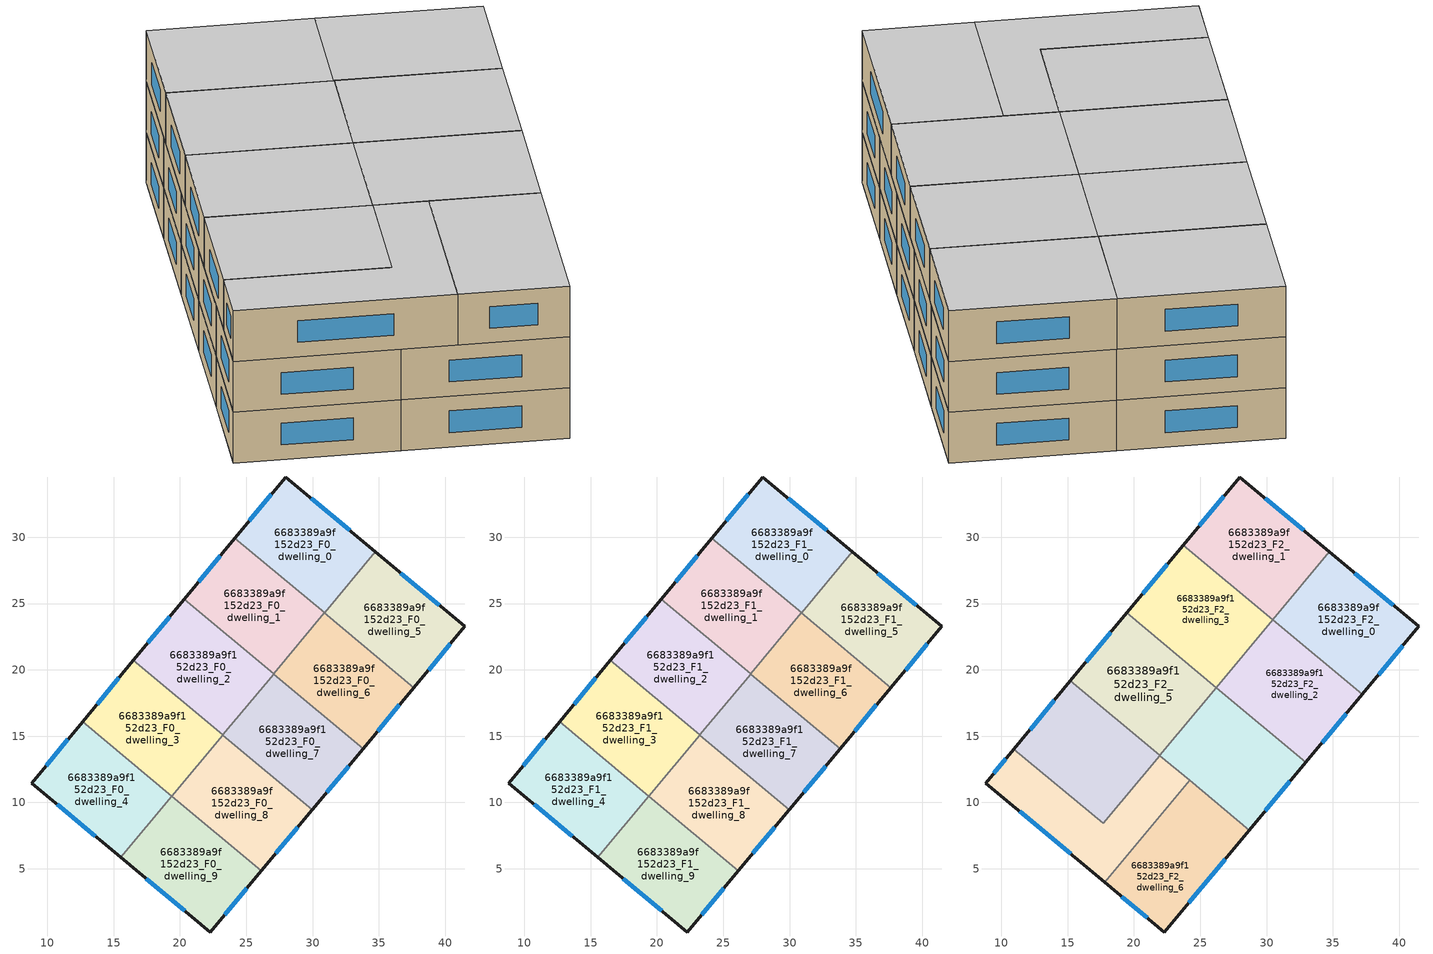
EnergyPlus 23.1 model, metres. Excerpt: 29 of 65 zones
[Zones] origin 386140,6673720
6683389a9f152d23_F0_dwelling_0
 floor ground (EU_floor_Construction): 34.73,28.9 30.91,24.3 24.15,29.93 27.97,34.54 z0
 wall outside (EU_wall_Construction): 34.73,28.9 27.97,34.54 24.15,29.93 z0:3
 wall to 6683389a9f152d23_F0_dwelling_1 (EU_wall_Construction): 24.15,29.93 30.91,24.3 z0:3
 wall to 6683389a9f152d23_F0_dwelling_5 (EU_wall_Construction): 30.91,24.3 34.73,28.9 z0:3
 window (EU_Window_Construction): 26.88,33.23 25.24,31.25 / 32.8,30.51 29.91,32.93 z0.86:2.14
6683389a9f152d23_F0_dwelling_1
 floor ground (EU_floor_Construction): 30.91,24.3 27.07,19.7 20.32,25.32 24.15,29.93 z0
 wall outside (EU_wall_Construction): 24.15,29.93 20.32,25.32 z0:3
 wall to 6683389a9f152d23_F0_dwelling_2 (EU_wall_Construction): 20.32,25.32 27.07,19.7 z0:3
 wall to 6683389a9f152d23_F0_dwelling_6 (EU_wall_Construction): 27.07,19.7 30.89,24.29 z0:3
 wall to 6683389a9f152d23_F0_dwelling_5 (EU_wall_Construction): 30.9,24.29 30.91,24.3 z0:3
 window (EU_Window_Construction): 23.05,28.62 21.41,26.64 z0.86:2.14
6683389a9f152d23_F0_dwelling_2
 floor ground (EU_floor_Construction): 27.07,19.7 23.23,15.09 16.49,20.71 20.32,25.32 z0
 wall outside (EU_wall_Construction): 20.32,25.32 16.49,20.71 z0:3
 wall to 6683389a9f152d23_F0_dwelling_3 (EU_wall_Construction): 16.49,20.71 23.23,15.09 z0:3
 wall to 6683389a9f152d23_F0_dwelling_7 (EU_wall_Construction): 23.23,15.09 27.06,19.68 z0:3
 wall to 6683389a9f152d23_F0_dwelling_6 (EU_wall_Construction): 27.06,19.68 27.07,19.7 z0:3
 window (EU_Window_Construction): 19.23,24.01 17.58,22.03 z0.86:2.14
6683389a9f152d23_F0_dwelling_3
 floor ground (EU_floor_Construction): 23.23,15.09 19.39,10.48 12.65,16.09 16.49,20.71 z0
 wall outside (EU_wall_Construction): 16.49,20.71 12.65,16.09 z0:3
 wall to 6683389a9f152d23_F0_dwelling_4 (EU_wall_Construction): 12.65,16.09 19.39,10.48 z0:3
 wall to 6683389a9f152d23_F0_dwelling_8 (EU_wall_Construction): 19.39,10.48 23.22,15.07 z0:3
 wall to 6683389a9f152d23_F0_dwelling_7 (EU_wall_Construction): 23.22,15.07 23.23,15.09 z0:3
 window (EU_Window_Construction): 15.39,19.39 13.75,17.41 z0.86:2.14
6683389a9f152d23_F0_dwelling_4
 floor ground (EU_floor_Construction): 19.39,10.48 15.54,5.86 8.82,11.47 12.65,16.09 z0
 wall outside (EU_wall_Construction): 12.65,16.09 8.82,11.47 15.54,5.86 z0:3
 wall to 6683389a9f152d23_F0_dwelling_9 (EU_wall_Construction): 15.54,5.86 19.38,10.47 z0:3
 wall to 6683389a9f152d23_F0_dwelling_8 (EU_wall_Construction): 19.38,10.47 19.39,10.48 z0:3
 window (EU_Window_Construction): 10.74,9.87 13.62,7.46 / 11.56,14.77 9.91,12.79 z0.86:2.14
6683389a9f152d23_F0_dwelling_5
 floor ground (EU_floor_Construction): 41.48,23.28 37.65,18.67 30.9,24.29 34.73,28.9 z0
 wall outside (EU_wall_Construction): 37.65,18.67 41.48,23.28 34.73,28.9 z0:3
 wall to 6683389a9f152d23_F0_dwelling_6 (EU_wall_Construction): 30.9,24.29 37.65,18.67 z0:3
 window (EU_Window_Construction): 39.55,24.88 36.66,27.3 / 38.74,19.99 40.38,21.96 z0.86:2.14
6683389a9f152d23_F0_dwelling_6
 floor ground (EU_floor_Construction): 37.65,18.67 33.81,14.06 27.06,19.68 30.9,24.29 z0
 wall outside (EU_wall_Construction): 33.81,14.06 37.65,18.67 z0:3
 wall to 6683389a9f152d23_F0_dwelling_7 (EU_wall_Construction): 27.06,19.68 33.81,14.06 z0:3
 window (EU_Window_Construction): 34.9,15.38 36.55,17.35 z0.86:2.14
6683389a9f152d23_F0_dwelling_7
 floor ground (EU_floor_Construction): 33.81,14.06 29.97,9.45 23.22,15.07 27.06,19.68 z0
 wall outside (EU_wall_Construction): 29.97,9.45 33.81,14.06 z0:3
 wall to 6683389a9f152d23_F0_dwelling_8 (EU_wall_Construction): 23.22,15.07 29.97,9.45 z0:3
 window (EU_Window_Construction): 31.07,10.77 32.71,12.75 z0.86:2.14
6683389a9f152d23_F0_dwelling_8
 floor ground (EU_floor_Construction): 29.97,9.45 26.13,4.84 19.38,10.47 23.22,15.07 z0
 wall outside (EU_wall_Construction): 26.13,4.84 29.97,9.45 z0:3
 wall to 6683389a9f152d23_F0_dwelling_9 (EU_wall_Construction): 19.38,10.47 26.13,4.84 z0:3
 window (EU_Window_Construction): 27.23,6.16 28.87,8.14 z0.86:2.14
6683389a9f152d23_F0_dwelling_9
 floor ground (EU_floor_Construction): 26.13,4.84 22.29,0.24 15.54,5.86 19.38,10.47 z0
 wall outside (EU_wall_Construction): 15.54,5.86 22.29,0.24 26.13,4.84 z0:3
 window (EU_Window_Construction): 23.39,1.55 25.04,3.53 / 17.47,4.25 20.36,1.84 z0.86:2.14
6683389a9f152d23_F1_dwelling_0
 floor to 6683389a9f152d23_F0_dwelling_0 (EU_floor_Construction): 34.73,28.9 30.91,24.3 24.15,29.93 27.97,34.54 z3
 wall outside (EU_wall_Construction): 34.73,28.9 27.97,34.54 24.15,29.93 z3:6
 wall to 6683389a9f152d23_F1_dwelling_1 (EU_wall_Construction): 24.15,29.93 30.91,24.3 z3:6
 wall to 6683389a9f152d23_F1_dwelling_5 (EU_wall_Construction): 30.91,24.3 34.73,28.9 z3:6
 window (EU_Window_Construction): 26.88,33.23 25.24,31.25 / 32.8,30.51 29.91,32.93 z3.86:5.14
6683389a9f152d23_F1_dwelling_1
 floor to 6683389a9f152d23_F0_dwelling_1 (EU_floor_Construction): 30.91,24.3 27.07,19.7 20.32,25.32 24.15,29.93 z3
 wall outside (EU_wall_Construction): 24.15,29.93 20.32,25.32 z3:6
 wall to 6683389a9f152d23_F1_dwelling_2 (EU_wall_Construction): 20.32,25.32 27.07,19.7 z3:6
 wall to 6683389a9f152d23_F1_dwelling_6 (EU_wall_Construction): 27.07,19.7 30.89,24.29 z3:6
 wall to 6683389a9f152d23_F1_dwelling_5 (EU_wall_Construction): 30.9,24.29 30.91,24.3 z3:6
 window (EU_Window_Construction): 23.05,28.62 21.41,26.64 z3.86:5.14
 roof outside (EU_roof_Construction): 27.07,19.7 30.91,24.3 30.9,24.31 30.47,23.79 z6
6683389a9f152d23_F1_dwelling_2
 floor to 6683389a9f152d23_F0_dwelling_2 (EU_floor_Construction): 27.07,19.7 23.23,15.09 16.49,20.71 20.32,25.32 z3
 wall outside (EU_wall_Construction): 20.32,25.32 16.49,20.71 z3:6
 wall to 6683389a9f152d23_F1_dwelling_3 (EU_wall_Construction): 16.49,20.71 23.23,15.09 z3:6
 wall to 6683389a9f152d23_F1_dwelling_7 (EU_wall_Construction): 23.23,15.09 27.06,19.68 z3:6
 wall to 6683389a9f152d23_F1_dwelling_6 (EU_wall_Construction): 27.06,19.68 27.07,19.7 z3:6
 window (EU_Window_Construction): 19.23,24.01 17.58,22.03 z3.86:5.14
 ceiling adiabatic (EU_roof_Construction): 23.23,15.09 26.21,18.67 19.46,24.29 16.49,20.71 z6
6683389a9f152d23_F1_dwelling_3
 floor to 6683389a9f152d23_F0_dwelling_3 (EU_floor_Construction): 23.23,15.09 19.39,10.48 12.65,16.09 16.49,20.71 z3
 wall outside (EU_wall_Construction): 16.49,20.71 12.65,16.09 z3:6
 wall to 6683389a9f152d23_F1_dwelling_4 (EU_wall_Construction): 12.65,16.09 19.39,10.48 z3:6
 wall to 6683389a9f152d23_F1_dwelling_8 (EU_wall_Construction): 19.39,10.48 23.22,15.07 z3:6
 wall to 6683389a9f152d23_F1_dwelling_7 (EU_wall_Construction): 23.22,15.07 23.23,15.09 z3:6
 window (EU_Window_Construction): 15.39,19.39 13.75,17.41 z3.86:5.14
 ceiling adiabatic (EU_roof_Construction): 21.95,13.55 23.23,15.09 16.49,20.71 15.2,19.16 z6
6683389a9f152d23_F1_dwelling_4
 floor to 6683389a9f152d23_F0_dwelling_4 (EU_floor_Construction): 19.39,10.48 15.54,5.86 8.82,11.47 12.65,16.09 z3
 wall outside (EU_wall_Construction): 12.65,16.09 8.82,11.47 15.54,5.86 z3:6
 wall to 6683389a9f152d23_F1_dwelling_9 (EU_wall_Construction): 15.54,5.86 19.38,10.47 z3:6
 wall to 6683389a9f152d23_F1_dwelling_8 (EU_wall_Construction): 19.38,10.47 19.39,10.48 z3:6
 window (EU_Window_Construction): 10.74,9.87 13.62,7.46 / 11.56,14.77 9.91,12.79 z3.86:5.14
6683389a9f152d23_F1_dwelling_5
 floor to 6683389a9f152d23_F0_dwelling_5 (EU_floor_Construction): 41.48,23.28 37.65,18.67 30.9,24.29 34.73,28.9 z3
 wall outside (EU_wall_Construction): 37.65,18.67 41.48,23.28 34.73,28.9 z3:6
 wall to 6683389a9f152d23_F1_dwelling_6 (EU_wall_Construction): 30.9,24.29 37.65,18.67 z3:6
 window (EU_Window_Construction): 39.55,24.88 36.66,27.3 / 38.74,19.99 40.38,21.96 z3.86:5.14
6683389a9f152d23_F1_dwelling_6
 floor to 6683389a9f152d23_F0_dwelling_6 (EU_floor_Construction): 37.65,18.67 33.81,14.06 27.06,19.68 30.9,24.29 z3
 wall outside (EU_wall_Construction): 33.81,14.06 37.65,18.67 z3:6
 wall to 6683389a9f152d23_F1_dwelling_7 (EU_wall_Construction): 27.06,19.68 33.81,14.06 z3:6
 window (EU_Window_Construction): 34.9,15.38 36.55,17.35 z3.86:5.14
6683389a9f152d23_F1_dwelling_7
 floor to 6683389a9f152d23_F0_dwelling_7 (EU_floor_Construction): 33.81,14.06 29.97,9.45 23.22,15.07 27.06,19.68 z3
 wall outside (EU_wall_Construction): 29.97,9.45 33.81,14.06 z3:6
 wall to 6683389a9f152d23_F1_dwelling_8 (EU_wall_Construction): 23.22,15.07 29.97,9.45 z3:6
 window (EU_Window_Construction): 31.07,10.77 32.71,12.75 z3.86:5.14
6683389a9f152d23_F1_dwelling_8
 floor to 6683389a9f152d23_F0_dwelling_8 (EU_floor_Construction): 29.97,9.45 26.13,4.84 19.38,10.47 23.22,15.07 z3
 wall outside (EU_wall_Construction): 26.13,4.84 29.97,9.45 z3:6
 wall to 6683389a9f152d23_F1_dwelling_9 (EU_wall_Construction): 19.38,10.47 26.13,4.84 z3:6
 window (EU_Window_Construction): 27.23,6.16 28.87,8.14 z3.86:5.14
 ceiling adiabatic (EU_roof_Construction): 26.13,4.84 28.7,7.93 21.95,13.54 19.38,10.46 z6; 21.95,13.54 23.22,15.07 19.38,10.47 z6
6683389a9f152d23_F1_dwelling_9
 floor to 6683389a9f152d23_F0_dwelling_9 (EU_floor_Construction): 26.13,4.84 22.29,0.24 15.54,5.86 19.38,10.47 z3
 wall outside (EU_wall_Construction): 15.54,5.86 22.29,0.24 26.13,4.84 z3:6
 window (EU_Window_Construction): 23.39,1.55 25.04,3.53 / 17.47,4.25 20.36,1.84 z3.86:5.14
6683389a9f152d23_F2_dwelling_0
 floor to 6683389a9f152d23_F1_dwelling_5 (EU_floor_Construction): 41.48,23.28 37.64,18.67 30.9,24.29 34.73,28.9 z6
 floor to 6683389a9f152d23_F1_dwelling_0 (EU_floor_Construction): 34.73,28.9 30.91,24.3 30.9,24.31 34.72,28.91 z6
 floor to 6683389a9f152d23_F1_dwelling_6 (EU_floor_Construction): 37.64,18.67 37.22,18.17 30.47,23.79 30.9,24.29 z6
 wall outside (EU_wall_Construction): 37.22,18.17 41.48,23.28 34.72,28.91 z6:9
 wall to 6683389a9f152d23_F2_dwelling_1 (EU_wall_Construction): 34.72,28.91 30.47,23.79 z6:9
 wall to 6683389a9f152d23_F2_dwelling_2 (EU_wall_Construction): 30.47,23.79 37.22,18.17 z6:9
 window (EU_Window_Construction): 39.55,24.89 36.65,27.3 / 38.44,19.63 40.26,21.82 z6.86:8.14
 ceiling to 6683389a9f152d23_F3_dwelling_0 (EU_floor_Construction): 37.22,18.17 41.48,23.28 34.72,28.91 30.47,23.79 z9
6683389a9f152d23_F2_dwelling_1
 floor to 6683389a9f152d23_F1_dwelling_0 (EU_floor_Construction): 34.72,28.91 30.9,24.31 24.15,29.93 27.97,34.54 z6
 floor to 6683389a9f152d23_F1_dwelling_1 (EU_floor_Construction): 30.9,24.31 30.47,23.79 23.72,29.41 24.15,29.93 z6
 wall outside (EU_wall_Construction): 34.72,28.91 27.97,34.54 23.72,29.41 z6:9
 wall to 6683389a9f152d23_F2_dwelling_3 (EU_wall_Construction): 23.72,29.41 30.47,23.79 z6:9
 window (EU_Window_Construction): 26.76,33.08 24.93,30.88 / 32.8,30.52 29.9,32.93 z6.86:8.14
 ceiling to 6683389a9f152d23_F3_dwelling_1 (EU_floor_Construction): 30.47,23.79 34.72,28.91 27.97,34.54 23.72,29.41 z9
6683389a9f152d23_F2_dwelling_2
 floor to 6683389a9f152d23_F1_dwelling_6 (EU_floor_Construction): 37.22,18.17 33.81,14.06 27.06,19.68 30.47,23.79 z6
 floor to 6683389a9f152d23_F1_dwelling_7 (EU_floor_Construction): 33.81,14.06 32.96,13.05 26.21,18.67 27.06,19.68 z6
 wall outside (EU_wall_Construction): 32.96,13.05 37.22,18.17 z6:9
 wall to 6683389a9f152d23_F2_dwelling_3 (EU_wall_Construction): 30.47,23.79 26.21,18.67 z6:9
 wall to 6683389a9f152d23_F2_dwelling_4 (EU_wall_Construction): 26.21,18.67 32.96,13.05 z6:9
 window (EU_Window_Construction): 34.18,14.51 36.01,16.7 z6.86:8.14
 ceiling to 6683389a9f152d23_F3_dwelling_2 (EU_floor_Construction): 32.96,13.05 37.22,18.17 30.47,23.79 26.21,18.67 z9
6683389a9f152d23_F2_dwelling_3
 floor to 6683389a9f152d23_F1_dwelling_1 (EU_floor_Construction): 30.47,23.79 27.07,19.7 20.32,25.32 23.72,29.41 z6
 floor to 6683389a9f152d23_F1_dwelling_2 (EU_floor_Construction): 27.07,19.7 26.21,18.67 19.46,24.29 20.32,25.32 z6
 wall outside (EU_wall_Construction): 23.72,29.41 19.46,24.29 z6:9
 wall to 6683389a9f152d23_F2_dwelling_5 (EU_wall_Construction): 19.46,24.29 26.21,18.67 z6:9
 window (EU_Window_Construction): 22.5,27.95 20.68,25.75 z6.86:8.14
 ceiling to 6683389a9f152d23_F3_dwelling_3 (EU_floor_Construction): 26.21,18.67 30.47,23.79 23.72,29.41 19.46,24.29 z9
6683389a9f152d23_F2_dwelling_4
 floor to 6683389a9f152d23_F1_dwelling_7 (EU_floor_Construction): 32.96,13.05 29.97,9.45 23.22,15.07 26.21,18.67 z6
 floor to 6683389a9f152d23_F1_dwelling_8 (EU_floor_Construction): 29.97,9.45 28.7,7.93 21.95,13.54 23.22,15.07 z6
 wall outside (EU_wall_Construction): 28.7,7.92 32.96,13.05 z6:9
 wall to 6683389a9f152d23_F2_dwelling_5 (EU_wall_Construction): 26.21,18.67 21.95,13.54 z6:9
 wall to 6683389a9f152d23_F2_dwelling_6 (EU_wall_Construction): 24.2,11.67 28.7,7.92 z6:9
 wall to 6683389a9f152d23_F2_dwelling_8 (EU_wall_Construction): 21.95,13.54 24.2,11.67 z6:9
 window (EU_Window_Construction): 29.92,9.39 31.74,11.58 z6.86:8.14
 ceiling to 6683389a9f152d23_F3_dwelling_4 (EU_floor_Construction): 28.7,7.92 32.96,13.05 26.21,18.67 21.95,13.54 z9
6683389a9f152d23_F2_dwelling_5
 floor adiabatic (EU_floor_Construction): 26.21,18.67 21.95,13.54 15.2,19.16 19.46,24.29 z6
 wall outside (EU_wall_Construction): 19.46,24.29 15.2,19.16 z6:9
 wall to 6683389a9f152d23_F2_dwelling_7 (EU_wall_Construction): 15.2,19.16 21.95,13.54 z6:9
 window (EU_Window_Construction): 18.24,22.82 16.42,20.63 z6.86:8.14
 ceiling to 6683389a9f152d23_F3_dwelling_5 (EU_floor_Construction): 21.95,13.54 26.21,18.67 19.46,24.29 15.2,19.16 z9
6683389a9f152d23_F2_dwelling_6
 floor to 6683389a9f152d23_F1_dwelling_9 (EU_floor_Construction): 26.13,4.84 22.29,0.24 17.8,3.98 21.64,8.59 z6
 floor adiabatic (EU_floor_Construction): 28.7,7.93 26.13,4.84 21.64,8.59 24.2,11.67 z6
 wall outside (EU_wall_Construction): 17.8,3.98 22.29,0.24 28.7,7.92 z6:9
 wall to 6683389a9f152d23_F2_dwelling_8 (EU_wall_Construction): 24.2,11.67 17.8,3.98 z6:9
 window (EU_Window_Construction): 19.08,2.91 21.01,1.3 / 24.12,2.43 26.87,5.73 z6.86:8.14
 ceiling to 6683389a9f152d23_F3_dwelling_6 (EU_floor_Construction): 22.29,0.24 28.7,7.92 24.2,11.67 17.8,3.98 z9
6683389a9f152d23_F2_dwelling_7
 floor to 6683389a9f152d23_F1_dwelling_3 (EU_floor_Construction): 21.95,13.55 19.39,10.48 12.65,16.09 15.2,19.16 z6
 floor to 6683389a9f152d23_F1_dwelling_4 (EU_floor_Construction): 19.39,10.48 17.68,8.42 10.94,14.03 12.65,16.09 z6
 wall outside (EU_wall_Construction): 15.2,19.16 10.94,14.03 z6:9
 wall to 6683389a9f152d23_F2_dwelling_8 (EU_wall_Construction): 10.94,14.03 17.68,8.42 21.95,13.54 z6:9
 window (EU_Window_Construction): 13.99,17.7 12.16,15.5 z6.86:8.14
 ceiling to 6683389a9f152d23_F3_dwelling_7 (EU_floor_Construction): 17.68,8.42 21.95,13.54 15.2,19.16 10.94,14.03 z9
6683389a9f152d23_F2_dwelling_8
 floor to 6683389a9f152d23_F1_dwelling_4 (EU_floor_Construction): 17.68,8.42 15.55,5.86 8.82,11.47 10.94,14.03 z6
 floor to 6683389a9f152d23_F1_dwelling_9 (EU_floor_Construction): 21.64,8.59 17.8,3.98 15.55,5.86 19.38,10.46 z6
 floor adiabatic (EU_floor_Construction): 24.2,11.67 21.64,8.59 19.38,10.46 21.95,13.54 z6
 wall outside (EU_wall_Construction): 10.94,14.03 8.82,11.47 17.8,3.98 z6:9
 window (EU_Window_Construction): 11.38,9.33 15.23,6.12 / 10.34,13.3 9.42,12.2 z6.86:8.14
 ceiling to 6683389a9f152d23_F3_dwelling_8 (EU_floor_Construction): 17.8,3.98 24.2,11.67 21.95,13.54 17.68,8.42 10.94,14.03 8.82,11.47 z9
[Building]
EU S2 Campaign: North Axis=0; Terrain=City; Solar Distribution=FullExterior
[Site:Location]
Helsinki-Vantaa.AP: Latitude=60.317; Longitude=24.963; Time Zone=2; Elevation=54.6
[SizingPeriod:WeatherFileDays]
AnnualSizingPeriod: Begin Month=1; Begin Day of Month=1; End Month=12; End Day of Month=31; Day of Week for Start Day=Monday; Use Weather File Daylight Saving Period=No; Use Weather File Rain and Snow Indicators=No
[MATERIAL]
EU_InternalMass_Material: Roughness=MediumRough; Thickness=0.1; Conductivity=1; Density=1800; Specific Heat=900; Thermal Absorptance=0.9; Solar Absorptance=0.7; Visible Absorptance=0.7
[MATERIAL:NOMASS] Roughness=MediumRough; Thermal Absorptance=0.9; Solar Absorptance=0.7; Visible Absorptance=0.7
Name | Thermal Resistance
EU_wall_NoMass | 1.10183
EU_roof_NoMass; EU_floor_NoMass | 1.70606
[WINDOWMATERIAL:SIMPLEGLAZINGSYSTEM]
EU_Window_SimpleGlazing: UFactor=3.11035; Solar Heat Gain Coefficient=0.8; Visible Transmittance=0.8
[CONSTRUCTION]
EU_wall_Construction: EU_wall_NoMass
EU_roof_Construction: EU_roof_NoMass
EU_floor_Construction: EU_floor_NoMass
EU_Window_Construction: EU_Window_SimpleGlazing
EU_InternalMass_Construction: EU_InternalMass_Material
[ZONE] Type=1; Multiplier=1; Ceiling Height=autocalculate; Floor Area=autocalculate; Part of Total Floor Area=Yes
Name | Volume
6683389a9f152d23_F0_dwelling_0; 6683389a9f152d23_F1_dwelling_0 | 158.035
6683389a9f152d23_F2_dwelling_0 | 175.609
6683389a9f152d23_F0_dwelling_1; 6683389a9f152d23_F1_dwelling_1 | 158.02
6683389a9f152d23_F2_dwelling_1 | 175.608
6683389a9f152d23_F0_dwelling_2; 6683389a9f152d23_F1_dwelling_2 | 158.054
6683389a9f152d23_F2_dwelling_2 | 175.567
6683389a9f152d23_F0_dwelling_3; 6683389a9f152d23_F1_dwelling_3 | 158.03
6683389a9f152d23_F2_dwelling_3 | 175.58
6683389a9f152d23_F0_dwelling_4; 6683389a9f152d23_F1_dwelling_4 | 158.025
6683389a9f152d23_F2_dwelling_4 | 175.613
6683389a9f152d23_F0_dwelling_5; 6683389a9f152d23_F1_dwelling_5; 6683389a9f152d23_F0_dwelling_9; 6683389a9f152d23_F1_dwelling_9 | 158.045
6683389a9f152d23_F2_dwelling_5 | 175.591
6683389a9f152d23_F0_dwelling_6; 6683389a9f152d23_F1_dwelling_6 | 158.032
6683389a9f152d23_F2_dwelling_6 | 175.581
6683389a9f152d23_F0_dwelling_7; 6683389a9f152d23_F1_dwelling_7 | 158.052
6683389a9f152d23_F2_dwelling_7 | 175.585
6683389a9f152d23_F0_dwelling_8; 6683389a9f152d23_F1_dwelling_8 | 158.016
6683389a9f152d23_F2_dwelling_8 | 175.595
[INTERNALMASS] Construction=EU_InternalMass_Construction
Name | Zone or ZoneList | Surface Area
6683389a9f152d23_F0_dwelling_0_EU_InternalMass | 6683389a9f152d23_F0_dwelling_0 | 52.6781
6683389a9f152d23_F0_dwelling_1_EU_InternalMass | 6683389a9f152d23_F0_dwelling_1 | 52.6735
6683389a9f152d23_F0_dwelling_2_EU_InternalMass | 6683389a9f152d23_F0_dwelling_2 | 52.6844
6683389a9f152d23_F0_dwelling_3_EU_InternalMass | 6683389a9f152d23_F0_dwelling_3 | 52.6766
6683389a9f152d23_F0_dwelling_4_EU_InternalMass | 6683389a9f152d23_F0_dwelling_4 | 52.6751
6683389a9f152d23_F0_dwelling_5_EU_InternalMass | 6683389a9f152d23_F0_dwelling_5 | 52.6813
6683389a9f152d23_F0_dwelling_6_EU_InternalMass | 6683389a9f152d23_F0_dwelling_6 | 52.6774
6683389a9f152d23_F0_dwelling_7_EU_InternalMass | 6683389a9f152d23_F0_dwelling_7 | 52.6841
6683389a9f152d23_F0_dwelling_8_EU_InternalMass | 6683389a9f152d23_F0_dwelling_8 | 52.6718
6683389a9f152d23_F0_dwelling_9_EU_InternalMass | 6683389a9f152d23_F0_dwelling_9 | 52.6819
6683389a9f152d23_F1_dwelling_0_EU_InternalMass | 6683389a9f152d23_F1_dwelling_0 | 52.6781
6683389a9f152d23_F1_dwelling_1_EU_InternalMass | 6683389a9f152d23_F1_dwelling_1 | 52.6735
6683389a9f152d23_F1_dwelling_2_EU_InternalMass | 6683389a9f152d23_F1_dwelling_2 | 52.6844
6683389a9f152d23_F1_dwelling_3_EU_InternalMass | 6683389a9f152d23_F1_dwelling_3 | 52.6766
6683389a9f152d23_F1_dwelling_4_EU_InternalMass | 6683389a9f152d23_F1_dwelling_4 | 52.6751
6683389a9f152d23_F1_dwelling_5_EU_InternalMass | 6683389a9f152d23_F1_dwelling_5 | 52.6813
6683389a9f152d23_F1_dwelling_6_EU_InternalMass | 6683389a9f152d23_F1_dwelling_6 | 52.6774
6683389a9f152d23_F1_dwelling_7_EU_InternalMass | 6683389a9f152d23_F1_dwelling_7 | 52.6841
6683389a9f152d23_F1_dwelling_8_EU_InternalMass | 6683389a9f152d23_F1_dwelling_8 | 52.6718
6683389a9f152d23_F1_dwelling_9_EU_InternalMass | 6683389a9f152d23_F1_dwelling_9 | 52.6819
6683389a9f152d23_F2_dwelling_0_EU_InternalMass | 6683389a9f152d23_F2_dwelling_0 | 58.5366
6683389a9f152d23_F2_dwelling_1_EU_InternalMass | 6683389a9f152d23_F2_dwelling_1 | 58.5367
6683389a9f152d23_F2_dwelling_2_EU_InternalMass | 6683389a9f152d23_F2_dwelling_2 | 58.5224
6683389a9f152d23_F2_dwelling_3_EU_InternalMass | 6683389a9f152d23_F2_dwelling_3 | 58.5261
6683389a9f152d23_F2_dwelling_4_EU_InternalMass | 6683389a9f152d23_F2_dwelling_4 | 58.5368
6683389a9f152d23_F2_dwelling_5_EU_InternalMass | 6683389a9f152d23_F2_dwelling_5 | 58.5287
6683389a9f152d23_F2_dwelling_6_EU_InternalMass | 6683389a9f152d23_F2_dwelling_6 | 58.5263
6683389a9f152d23_F2_dwelling_7_EU_InternalMass | 6683389a9f152d23_F2_dwelling_7 | 58.5305
6683389a9f152d23_F2_dwelling_8_EU_InternalMass | 6683389a9f152d23_F2_dwelling_8 | 58.5316
[OTHEREQUIPMENT] Fuel Type=Electricity; Design Level Calculation Method=Watts/Area; Power per Zone Floor Area=1; Fraction Latent=0; Fraction Radiant=0; Fraction Lost=0; Carbon Dioxide Generation Rate=0; EndUse Subcategory=EU_Step8_InternalGains
Name | Zone or ZoneList or Space or SpaceList | Schedule
EU_Step8_InternalGain_6683389a9f152d23_F0_dwelling_0_f000 | 6683389a9f152d23_F0_dwelling_0 | EU_Step8_GainSchedule_6683389a9f152d23_F0_dwelling_0_f000
EU_Step8_InternalGain_6683389a9f152d23_F0_dwelling_1_f000 | 6683389a9f152d23_F0_dwelling_1 | EU_Step8_GainSchedule_6683389a9f152d23_F0_dwelling_1_f000
EU_Step8_InternalGain_6683389a9f152d23_F0_dwelling_2_f000 | 6683389a9f152d23_F0_dwelling_2 | EU_Step8_GainSchedule_6683389a9f152d23_F0_dwelling_2_f000
EU_Step8_InternalGain_6683389a9f152d23_F0_dwelling_3_f000 | 6683389a9f152d23_F0_dwelling_3 | EU_Step8_GainSchedule_6683389a9f152d23_F0_dwelling_3_f000
EU_Step8_InternalGain_6683389a9f152d23_F0_dwelling_4_f000 | 6683389a9f152d23_F0_dwelling_4 | EU_Step8_GainSchedule_6683389a9f152d23_F0_dwelling_4_f000
EU_Step8_InternalGain_6683389a9f152d23_F0_dwelling_5_f000 | 6683389a9f152d23_F0_dwelling_5 | EU_Step8_GainSchedule_6683389a9f152d23_F0_dwelling_5_f000
EU_Step8_InternalGain_6683389a9f152d23_F0_dwelling_6_f000 | 6683389a9f152d23_F0_dwelling_6 | EU_Step8_GainSchedule_6683389a9f152d23_F0_dwelling_6_f000
EU_Step8_InternalGain_6683389a9f152d23_F0_dwelling_7_f000 | 6683389a9f152d23_F0_dwelling_7 | EU_Step8_GainSchedule_6683389a9f152d23_F0_dwelling_7_f000
EU_Step8_InternalGain_6683389a9f152d23_F0_dwelling_8_f000 | 6683389a9f152d23_F0_dwelling_8 | EU_Step8_GainSchedule_6683389a9f152d23_F0_dwelling_8_f000
EU_Step8_InternalGain_6683389a9f152d23_F0_dwelling_9_f000 | 6683389a9f152d23_F0_dwelling_9 | EU_Step8_GainSchedule_6683389a9f152d23_F0_dwelling_9_f000
EU_Step8_InternalGain_6683389a9f152d23_F1_dwelling_0_f000 | 6683389a9f152d23_F1_dwelling_0 | EU_Step8_GainSchedule_6683389a9f152d23_F1_dwelling_0_f000
EU_Step8_InternalGain_6683389a9f152d23_F1_dwelling_1_f000 | 6683389a9f152d23_F1_dwelling_1 | EU_Step8_GainSchedule_6683389a9f152d23_F1_dwelling_1_f000
EU_Step8_InternalGain_6683389a9f152d23_F1_dwelling_2_f000 | 6683389a9f152d23_F1_dwelling_2 | EU_Step8_GainSchedule_6683389a9f152d23_F1_dwelling_2_f000
EU_Step8_InternalGain_6683389a9f152d23_F1_dwelling_3_f000 | 6683389a9f152d23_F1_dwelling_3 | EU_Step8_GainSchedule_6683389a9f152d23_F1_dwelling_3_f000
EU_Step8_InternalGain_6683389a9f152d23_F1_dwelling_4_f000 | 6683389a9f152d23_F1_dwelling_4 | EU_Step8_GainSchedule_6683389a9f152d23_F1_dwelling_4_f000
EU_Step8_InternalGain_6683389a9f152d23_F1_dwelling_5_f000 | 6683389a9f152d23_F1_dwelling_5 | EU_Step8_GainSchedule_6683389a9f152d23_F1_dwelling_5_f000
EU_Step8_InternalGain_6683389a9f152d23_F1_dwelling_6_f000 | 6683389a9f152d23_F1_dwelling_6 | EU_Step8_GainSchedule_6683389a9f152d23_F1_dwelling_6_f000
EU_Step8_InternalGain_6683389a9f152d23_F1_dwelling_7_f000 | 6683389a9f152d23_F1_dwelling_7 | EU_Step8_GainSchedule_6683389a9f152d23_F1_dwelling_7_f000
EU_Step8_InternalGain_6683389a9f152d23_F1_dwelling_8_f000 | 6683389a9f152d23_F1_dwelling_8 | EU_Step8_GainSchedule_6683389a9f152d23_F1_dwelling_8_f000
EU_Step8_InternalGain_6683389a9f152d23_F1_dwelling_9_f000 | 6683389a9f152d23_F1_dwelling_9 | EU_Step8_GainSchedule_6683389a9f152d23_F1_dwelling_9_f000
EU_Step8_InternalGain_6683389a9f152d23_F2_dwelling_0_f000 | 6683389a9f152d23_F2_dwelling_0 | EU_Step8_GainSchedule_6683389a9f152d23_F2_dwelling_0_f000
EU_Step8_InternalGain_6683389a9f152d23_F2_dwelling_1_f000 | 6683389a9f152d23_F2_dwelling_1 | EU_Step8_GainSchedule_6683389a9f152d23_F2_dwelling_1_f000
EU_Step8_InternalGain_6683389a9f152d23_F2_dwelling_2_f000 | 6683389a9f152d23_F2_dwelling_2 | EU_Step8_GainSchedule_6683389a9f152d23_F2_dwelling_2_f000
EU_Step8_InternalGain_6683389a9f152d23_F2_dwelling_3_f000 | 6683389a9f152d23_F2_dwelling_3 | EU_Step8_GainSchedule_6683389a9f152d23_F2_dwelling_3_f000
EU_Step8_InternalGain_6683389a9f152d23_F2_dwelling_4_f000 | 6683389a9f152d23_F2_dwelling_4 | EU_Step8_GainSchedule_6683389a9f152d23_F2_dwelling_4_f000
EU_Step8_InternalGain_6683389a9f152d23_F2_dwelling_5_f000 | 6683389a9f152d23_F2_dwelling_5 | EU_Step8_GainSchedule_6683389a9f152d23_F2_dwelling_5_f000
EU_Step8_InternalGain_6683389a9f152d23_F2_dwelling_6_f000 | 6683389a9f152d23_F2_dwelling_6 | EU_Step8_GainSchedule_6683389a9f152d23_F2_dwelling_6_f000
EU_Step8_InternalGain_6683389a9f152d23_F2_dwelling_7_f000 | 6683389a9f152d23_F2_dwelling_7 | EU_Step8_GainSchedule_6683389a9f152d23_F2_dwelling_7_f000
EU_Step8_InternalGain_6683389a9f152d23_F2_dwelling_8_f000 | 6683389a9f152d23_F2_dwelling_8 | EU_Step8_GainSchedule_6683389a9f152d23_F2_dwelling_8_f000
[ZONEVENTILATION:DESIGNFLOWRATE] Schedule=EU_AlwaysOn; Design Flow Rate Calculation Method=AirChanges/Hour; Air Changes per Hour=0.756316; Ventilation Type=Natural; Fan Pressure Rise=0; Fan Total Efficiency=1; Constant Term Coefficient=1; Temperature Term Coefficient=0; Velocity Term Coefficient=0; Velocity Squared Term Coefficient=0; Minimum Indoor Temperature=-100; Maximum Indoor Temperature=100; Delta Temperature=-100; Minimum Outdoor Temperature=-100; Maximum Outdoor Temperature=100; Maximum Wind Speed=40
Name | Zone or ZoneList or Space or SpaceList
EU_ConstantAir_6683389a9f152d23_F0_dwelling_0 | 6683389a9f152d23_F0_dwelling_0
EU_ConstantAir_6683389a9f152d23_F0_dwelling_1 | 6683389a9f152d23_F0_dwelling_1
EU_ConstantAir_6683389a9f152d23_F0_dwelling_2 | 6683389a9f152d23_F0_dwelling_2
EU_ConstantAir_6683389a9f152d23_F0_dwelling_3 | 6683389a9f152d23_F0_dwelling_3
EU_ConstantAir_6683389a9f152d23_F0_dwelling_4 | 6683389a9f152d23_F0_dwelling_4
EU_ConstantAir_6683389a9f152d23_F0_dwelling_5 | 6683389a9f152d23_F0_dwelling_5
EU_ConstantAir_6683389a9f152d23_F0_dwelling_6 | 6683389a9f152d23_F0_dwelling_6
EU_ConstantAir_6683389a9f152d23_F0_dwelling_7 | 6683389a9f152d23_F0_dwelling_7
EU_ConstantAir_6683389a9f152d23_F0_dwelling_8 | 6683389a9f152d23_F0_dwelling_8
EU_ConstantAir_6683389a9f152d23_F0_dwelling_9 | 6683389a9f152d23_F0_dwelling_9
EU_ConstantAir_6683389a9f152d23_F1_dwelling_0 | 6683389a9f152d23_F1_dwelling_0
EU_ConstantAir_6683389a9f152d23_F1_dwelling_1 | 6683389a9f152d23_F1_dwelling_1
EU_ConstantAir_6683389a9f152d23_F1_dwelling_2 | 6683389a9f152d23_F1_dwelling_2
EU_ConstantAir_6683389a9f152d23_F1_dwelling_3 | 6683389a9f152d23_F1_dwelling_3
EU_ConstantAir_6683389a9f152d23_F1_dwelling_4 | 6683389a9f152d23_F1_dwelling_4
EU_ConstantAir_6683389a9f152d23_F1_dwelling_5 | 6683389a9f152d23_F1_dwelling_5
EU_ConstantAir_6683389a9f152d23_F1_dwelling_6 | 6683389a9f152d23_F1_dwelling_6
EU_ConstantAir_6683389a9f152d23_F1_dwelling_7 | 6683389a9f152d23_F1_dwelling_7
EU_ConstantAir_6683389a9f152d23_F1_dwelling_8 | 6683389a9f152d23_F1_dwelling_8
EU_ConstantAir_6683389a9f152d23_F1_dwelling_9 | 6683389a9f152d23_F1_dwelling_9
EU_ConstantAir_6683389a9f152d23_F2_dwelling_0 | 6683389a9f152d23_F2_dwelling_0
EU_ConstantAir_6683389a9f152d23_F2_dwelling_1 | 6683389a9f152d23_F2_dwelling_1
EU_ConstantAir_6683389a9f152d23_F2_dwelling_2 | 6683389a9f152d23_F2_dwelling_2
EU_ConstantAir_6683389a9f152d23_F2_dwelling_3 | 6683389a9f152d23_F2_dwelling_3
EU_ConstantAir_6683389a9f152d23_F2_dwelling_4 | 6683389a9f152d23_F2_dwelling_4
EU_ConstantAir_6683389a9f152d23_F2_dwelling_5 | 6683389a9f152d23_F2_dwelling_5
EU_ConstantAir_6683389a9f152d23_F2_dwelling_6 | 6683389a9f152d23_F2_dwelling_6
EU_ConstantAir_6683389a9f152d23_F2_dwelling_7 | 6683389a9f152d23_F2_dwelling_7
EU_ConstantAir_6683389a9f152d23_F2_dwelling_8 | 6683389a9f152d23_F2_dwelling_8
[HVACTEMPLATE:THERMOSTAT] Constant Heating Setpoint=20; Constant Cooling Setpoint=50
EU_HeatOnly_6683389a9f152d23_F0_dwelling_0; EU_HeatOnly_6683389a9f152d23_F0_dwelling_1; EU_HeatOnly_6683389a9f152d23_F0_dwelling_2; EU_HeatOnly_6683389a9f152d23_F0_dwelling_3; EU_HeatOnly_6683389a9f152d23_F0_dwelling_4; EU_HeatOnly_6683389a9f152d23_F0_dwelling_5; EU_HeatOnly_6683389a9f152d23_F0_dwelling_6; EU_HeatOnly_6683389a9f152d23_F0_dwelling_7; EU_HeatOnly_6683389a9f152d23_F0_dwelling_8; EU_HeatOnly_6683389a9f152d23_F0_dwelling_9; EU_HeatOnly_6683389a9f152d23_F1_dwelling_0; EU_HeatOnly_6683389a9f152d23_F1_dwelling_1; EU_HeatOnly_6683389a9f152d23_F1_dwelling_2; EU_HeatOnly_6683389a9f152d23_F1_dwelling_3; EU_HeatOnly_6683389a9f152d23_F1_dwelling_4; EU_HeatOnly_6683389a9f152d23_F1_dwelling_5; EU_HeatOnly_6683389a9f152d23_F1_dwelling_6; EU_HeatOnly_6683389a9f152d23_F1_dwelling_7; EU_HeatOnly_6683389a9f152d23_F1_dwelling_8; EU_HeatOnly_6683389a9f152d23_F1_dwelling_9; EU_HeatOnly_6683389a9f152d23_F2_dwelling_0; EU_HeatOnly_6683389a9f152d23_F2_dwelling_1; EU_HeatOnly_6683389a9f152d23_F2_dwelling_2; EU_HeatOnly_6683389a9f152d23_F2_dwelling_3; EU_HeatOnly_6683389a9f152d23_F2_dwelling_4; EU_HeatOnly_6683389a9f152d23_F2_dwelling_5; EU_HeatOnly_6683389a9f152d23_F2_dwelling_6; EU_HeatOnly_6683389a9f152d23_F2_dwelling_7; EU_HeatOnly_6683389a9f152d23_F2_dwelling_8; EU_HeatOnly_6683389a9f152d23_F3_dwelling_0; EU_HeatOnly_6683389a9f152d23_F3_dwelling_1; EU_HeatOnly_6683389a9f152d23_F3_dwelling_2; EU_HeatOnly_6683389a9f152d23_F3_dwelling_3; EU_HeatOnly_6683389a9f152d23_F3_dwelling_4; EU_HeatOnly_6683389a9f152d23_F3_dwelling_5; EU_HeatOnly_6683389a9f152d23_F3_dwelling_6; EU_HeatOnly_6683389a9f152d23_F3_dwelling_7; EU_HeatOnly_6683389a9f152d23_F3_dwelling_8; EU_HeatOnly_6683389a9f152d23_F4_dwelling_0; EU_HeatOnly_6683389a9f152d23_F4_dwelling_1; EU_HeatOnly_6683389a9f152d23_F4_dwelling_2; EU_HeatOnly_6683389a9f152d23_F4_dwelling_3; EU_HeatOnly_6683389a9f152d23_F4_dwelling_4; EU_HeatOnly_6683389a9f152d23_F4_dwelling_5; EU_HeatOnly_6683389a9f152d23_F4_dwelling_6; EU_HeatOnly_6683389a9f152d23_F4_dwelling_7; EU_HeatOnly_6683389a9f152d23_F4_dwelling_8; EU_HeatOnly_6683389a9f152d23_F5_dwelling_0; EU_HeatOnly_6683389a9f152d23_F5_dwelling_1; EU_HeatOnly_6683389a9f152d23_F5_dwelling_2; EU_HeatOnly_6683389a9f152d23_F5_dwelling_3; EU_HeatOnly_6683389a9f152d23_F5_dwelling_4; EU_HeatOnly_6683389a9f152d23_F5_dwelling_5; EU_HeatOnly_6683389a9f152d23_F5_dwelling_6; EU_HeatOnly_6683389a9f152d23_F5_dwelling_7; EU_HeatOnly_6683389a9f152d23_F5_dwelling_8; EU_HeatOnly_6683389a9f152d23_F6_dwelling_0; EU_HeatOnly_6683389a9f152d23_F6_dwelling_1; EU_HeatOnly_6683389a9f152d23_F6_dwelling_2; EU_HeatOnly_6683389a9f152d23_F6_dwelling_3; EU_HeatOnly_6683389a9f152d23_F6_dwelling_4; EU_HeatOnly_6683389a9f152d23_F6_dwelling_5; EU_HeatOnly_6683389a9f152d23_F6_dwelling_6; EU_HeatOnly_6683389a9f152d23_F6_dwelling_7; EU_HeatOnly_6683389a9f152d23_F6_dwelling_8
[HVACTEMPLATE:ZONE:IDEALLOADSAIRSYSTEM] System Availability Schedule=EU_AlwaysOn; Maximum Heating Supply Air Temperature=50; Minimum Cooling Supply Air Temperature=13; Maximum Heating Supply Air Humidity Ratio=0.0156; Minimum Cooling Supply Air Humidity Ratio=0.0077; Heating Limit=NoLimit; Cooling Limit=NoLimit; Heating Availability Schedule=EU_AlwaysOn; Cooling Availability Schedule=EU_CoolingOff; Dehumidification Control Type=ConstantSensibleHeatRatio; Cooling Sensible Heat Ratio=0.7; Dehumidification Setpoint=60; Humidification Control Type=None; Humidification Setpoint=30; Outdoor Air Method=None; Outdoor Air Flow Rate per Person=0.00944; Outdoor Air Flow Rate per Zone Floor Area=0; Outdoor Air Flow Rate per Zone=0; Demand Controlled Ventilation Type=None; Outdoor Air Economizer Type=NoEconomizer; Heat Recovery Type=None; Sensible Heat Recovery Effectiveness=0.7; Latent Heat Recovery Effectiveness=0.65
Name | Template Thermostat
6683389a9f152d23_F0_dwelling_0 | EU_HeatOnly_6683389a9f152d23_F0_dwelling_0
6683389a9f152d23_F0_dwelling_1 | EU_HeatOnly_6683389a9f152d23_F0_dwelling_1
6683389a9f152d23_F0_dwelling_2 | EU_HeatOnly_6683389a9f152d23_F0_dwelling_2
6683389a9f152d23_F0_dwelling_3 | EU_HeatOnly_6683389a9f152d23_F0_dwelling_3
6683389a9f152d23_F0_dwelling_4 | EU_HeatOnly_6683389a9f152d23_F0_dwelling_4
6683389a9f152d23_F0_dwelling_5 | EU_HeatOnly_6683389a9f152d23_F0_dwelling_5
6683389a9f152d23_F0_dwelling_6 | EU_HeatOnly_6683389a9f152d23_F0_dwelling_6
6683389a9f152d23_F0_dwelling_7 | EU_HeatOnly_6683389a9f152d23_F0_dwelling_7
6683389a9f152d23_F0_dwelling_8 | EU_HeatOnly_6683389a9f152d23_F0_dwelling_8
6683389a9f152d23_F0_dwelling_9 | EU_HeatOnly_6683389a9f152d23_F0_dwelling_9
6683389a9f152d23_F1_dwelling_0 | EU_HeatOnly_6683389a9f152d23_F1_dwelling_0
6683389a9f152d23_F1_dwelling_1 | EU_HeatOnly_6683389a9f152d23_F1_dwelling_1
6683389a9f152d23_F1_dwelling_2 | EU_HeatOnly_6683389a9f152d23_F1_dwelling_2
6683389a9f152d23_F1_dwelling_3 | EU_HeatOnly_6683389a9f152d23_F1_dwelling_3
6683389a9f152d23_F1_dwelling_4 | EU_HeatOnly_6683389a9f152d23_F1_dwelling_4
6683389a9f152d23_F1_dwelling_5 | EU_HeatOnly_6683389a9f152d23_F1_dwelling_5
6683389a9f152d23_F1_dwelling_6 | EU_HeatOnly_6683389a9f152d23_F1_dwelling_6
6683389a9f152d23_F1_dwelling_7 | EU_HeatOnly_6683389a9f152d23_F1_dwelling_7
6683389a9f152d23_F1_dwelling_8 | EU_HeatOnly_6683389a9f152d23_F1_dwelling_8
6683389a9f152d23_F1_dwelling_9 | EU_HeatOnly_6683389a9f152d23_F1_dwelling_9
6683389a9f152d23_F2_dwelling_0 | EU_HeatOnly_6683389a9f152d23_F2_dwelling_0
6683389a9f152d23_F2_dwelling_1 | EU_HeatOnly_6683389a9f152d23_F2_dwelling_1
6683389a9f152d23_F2_dwelling_2 | EU_HeatOnly_6683389a9f152d23_F2_dwelling_2
6683389a9f152d23_F2_dwelling_3 | EU_HeatOnly_6683389a9f152d23_F2_dwelling_3
6683389a9f152d23_F2_dwelling_4 | EU_HeatOnly_6683389a9f152d23_F2_dwelling_4
6683389a9f152d23_F2_dwelling_5 | EU_HeatOnly_6683389a9f152d23_F2_dwelling_5
6683389a9f152d23_F2_dwelling_6 | EU_HeatOnly_6683389a9f152d23_F2_dwelling_6
6683389a9f152d23_F2_dwelling_7 | EU_HeatOnly_6683389a9f152d23_F2_dwelling_7
6683389a9f152d23_F2_dwelling_8 | EU_HeatOnly_6683389a9f152d23_F2_dwelling_8
[SIZING:ZONE] Zone Cooling Design Supply Air Temperature Input Method=SupplyAirTemperature; Zone Cooling Design Supply Air Temperature=13; Zone Heating Design Supply Air Temperature Input Method=SupplyAirTemperature; Zone Heating Design Supply Air Temperature=50; Zone Cooling Design Supply Air Humidity Ratio=0.008; Zone Heating Design Supply Air Humidity Ratio=0.008; Cooling Design Air Flow Method=DesignDay; Cooling Design Air Flow Rate=0; Cooling Minimum Air Flow per Zone Floor Area=0.000762; Cooling Minimum Air Flow=0; Cooling Minimum Air Flow Fraction=0.2; Heating Design Air Flow Method=DesignDay; Heating Design Air Flow Rate=0; Heating Maximum Air Flow per Zone Floor Area=0.002032; Heating Maximum Air Flow=0.141576; Heating Maximum Air Flow Fraction=0.3; Account for Dedicated Outdoor Air System=No; Dedicated Outdoor Air System Control Strategy=NeutralSupplyAir; Dedicated Outdoor Air Low Setpoint Temperature for Design=autosize; Dedicated Outdoor Air High Setpoint Temperature for Design=autosize; Zone Load Sizing Method=Sensible Load Only No Latent Load; Zone Latent Cooling Design Supply Air Humidity Ratio Input Method=HumidityRatioDifference; Zone Cooling Design Supply Air Humidity Ratio Difference=0.005; Zone Latent Heating Design Supply Air Humidity Ratio Input Method=HumidityRatioDifference; Zone Humidification Design Supply Air Humidity Ratio Difference=0.005
6683389a9f152d23_F0_dwelling_0; 6683389a9f152d23_F0_dwelling_1; 6683389a9f152d23_F0_dwelling_2; 6683389a9f152d23_F0_dwelling_3; 6683389a9f152d23_F0_dwelling_4; 6683389a9f152d23_F0_dwelling_5; 6683389a9f152d23_F0_dwelling_6; 6683389a9f152d23_F0_dwelling_7; 6683389a9f152d23_F0_dwelling_8; 6683389a9f152d23_F0_dwelling_9; 6683389a9f152d23_F1_dwelling_0; 6683389a9f152d23_F1_dwelling_1; 6683389a9f152d23_F1_dwelling_2; 6683389a9f152d23_F1_dwelling_3; 6683389a9f152d23_F1_dwelling_4; 6683389a9f152d23_F1_dwelling_5; 6683389a9f152d23_F1_dwelling_6; 6683389a9f152d23_F1_dwelling_7; 6683389a9f152d23_F1_dwelling_8; 6683389a9f152d23_F1_dwelling_9; 6683389a9f152d23_F2_dwelling_0; 6683389a9f152d23_F2_dwelling_1; 6683389a9f152d23_F2_dwelling_2; 6683389a9f152d23_F2_dwelling_3; 6683389a9f152d23_F2_dwelling_4; 6683389a9f152d23_F2_dwelling_5; 6683389a9f152d23_F2_dwelling_6; 6683389a9f152d23_F2_dwelling_7; 6683389a9f152d23_F2_dwelling_8
[SCHEDULE:CONSTANT]
Name | Hourly Value
EU_AlwaysOn | 1
EU_CoolingOff | 0
[SCHEDULE:FILE] Column Number=1; Rows to Skip at Top=0; Number of Hours of Data=8760; Column Separator=Comma; Interpolate to Timestep=No; Minutes per Item=60; Adjust Schedule for Daylight Savings=Yes
Name | File
EU_Step8_GainSchedule_6683389a9f152d23_F0_dwelling_0_f000 | ../../schedules/6683389a9f152d23/6683389a9f152d23_F0_dwelling_0_f000_gain.csv
EU_Step8_GainSchedule_6683389a9f152d23_F0_dwelling_1_f000 | ../../schedules/6683389a9f152d23/6683389a9f152d23_F0_dwelling_1_f000_gain.csv
EU_Step8_GainSchedule_6683389a9f152d23_F0_dwelling_2_f000 | ../../schedules/6683389a9f152d23/6683389a9f152d23_F0_dwelling_2_f000_gain.csv
EU_Step8_GainSchedule_6683389a9f152d23_F0_dwelling_3_f000 | ../../schedules/6683389a9f152d23/6683389a9f152d23_F0_dwelling_3_f000_gain.csv
EU_Step8_GainSchedule_6683389a9f152d23_F0_dwelling_4_f000 | ../../schedules/6683389a9f152d23/6683389a9f152d23_F0_dwelling_4_f000_gain.csv
EU_Step8_GainSchedule_6683389a9f152d23_F0_dwelling_5_f000 | ../../schedules/6683389a9f152d23/6683389a9f152d23_F0_dwelling_5_f000_gain.csv
EU_Step8_GainSchedule_6683389a9f152d23_F0_dwelling_6_f000 | ../../schedules/6683389a9f152d23/6683389a9f152d23_F0_dwelling_6_f000_gain.csv
EU_Step8_GainSchedule_6683389a9f152d23_F0_dwelling_7_f000 | ../../schedules/6683389a9f152d23/6683389a9f152d23_F0_dwelling_7_f000_gain.csv
EU_Step8_GainSchedule_6683389a9f152d23_F0_dwelling_8_f000 | ../../schedules/6683389a9f152d23/6683389a9f152d23_F0_dwelling_8_f000_gain.csv
EU_Step8_GainSchedule_6683389a9f152d23_F0_dwelling_9_f000 | ../../schedules/6683389a9f152d23/6683389a9f152d23_F0_dwelling_9_f000_gain.csv
EU_Step8_GainSchedule_6683389a9f152d23_F1_dwelling_0_f000 | ../../schedules/6683389a9f152d23/6683389a9f152d23_F1_dwelling_0_f000_gain.csv
EU_Step8_GainSchedule_6683389a9f152d23_F1_dwelling_1_f000 | ../../schedules/6683389a9f152d23/6683389a9f152d23_F1_dwelling_1_f000_gain.csv
EU_Step8_GainSchedule_6683389a9f152d23_F1_dwelling_2_f000 | ../../schedules/6683389a9f152d23/6683389a9f152d23_F1_dwelling_2_f000_gain.csv
EU_Step8_GainSchedule_6683389a9f152d23_F1_dwelling_3_f000 | ../../schedules/6683389a9f152d23/6683389a9f152d23_F1_dwelling_3_f000_gain.csv
EU_Step8_GainSchedule_6683389a9f152d23_F1_dwelling_4_f000 | ../../schedules/6683389a9f152d23/6683389a9f152d23_F1_dwelling_4_f000_gain.csv
EU_Step8_GainSchedule_6683389a9f152d23_F1_dwelling_5_f000 | ../../schedules/6683389a9f152d23/6683389a9f152d23_F1_dwelling_5_f000_gain.csv
EU_Step8_GainSchedule_6683389a9f152d23_F1_dwelling_6_f000 | ../../schedules/6683389a9f152d23/6683389a9f152d23_F1_dwelling_6_f000_gain.csv
EU_Step8_GainSchedule_6683389a9f152d23_F1_dwelling_7_f000 | ../../schedules/6683389a9f152d23/6683389a9f152d23_F1_dwelling_7_f000_gain.csv
EU_Step8_GainSchedule_6683389a9f152d23_F1_dwelling_8_f000 | ../../schedules/6683389a9f152d23/6683389a9f152d23_F1_dwelling_8_f000_gain.csv
EU_Step8_GainSchedule_6683389a9f152d23_F1_dwelling_9_f000 | ../../schedules/6683389a9f152d23/6683389a9f152d23_F1_dwelling_9_f000_gain.csv
EU_Step8_GainSchedule_6683389a9f152d23_F2_dwelling_0_f000 | ../../schedules/6683389a9f152d23/6683389a9f152d23_F2_dwelling_0_f000_gain.csv
EU_Step8_GainSchedule_6683389a9f152d23_F2_dwelling_1_f000 | ../../schedules/6683389a9f152d23/6683389a9f152d23_F2_dwelling_1_f000_gain.csv
EU_Step8_GainSchedule_6683389a9f152d23_F2_dwelling_2_f000 | ../../schedules/6683389a9f152d23/6683389a9f152d23_F2_dwelling_2_f000_gain.csv
EU_Step8_GainSchedule_6683389a9f152d23_F2_dwelling_3_f000 | ../../schedules/6683389a9f152d23/6683389a9f152d23_F2_dwelling_3_f000_gain.csv
EU_Step8_GainSchedule_6683389a9f152d23_F2_dwelling_4_f000 | ../../schedules/6683389a9f152d23/6683389a9f152d23_F2_dwelling_4_f000_gain.csv
EU_Step8_GainSchedule_6683389a9f152d23_F2_dwelling_5_f000 | ../../schedules/6683389a9f152d23/6683389a9f152d23_F2_dwelling_5_f000_gain.csv
EU_Step8_GainSchedule_6683389a9f152d23_F2_dwelling_6_f000 | ../../schedules/6683389a9f152d23/6683389a9f152d23_F2_dwelling_6_f000_gain.csv
EU_Step8_GainSchedule_6683389a9f152d23_F2_dwelling_7_f000 | ../../schedules/6683389a9f152d23/6683389a9f152d23_F2_dwelling_7_f000_gain.csv
EU_Step8_GainSchedule_6683389a9f152d23_F2_dwelling_8_f000 | ../../schedules/6683389a9f152d23/6683389a9f152d23_F2_dwelling_8_f000_gain.csv
